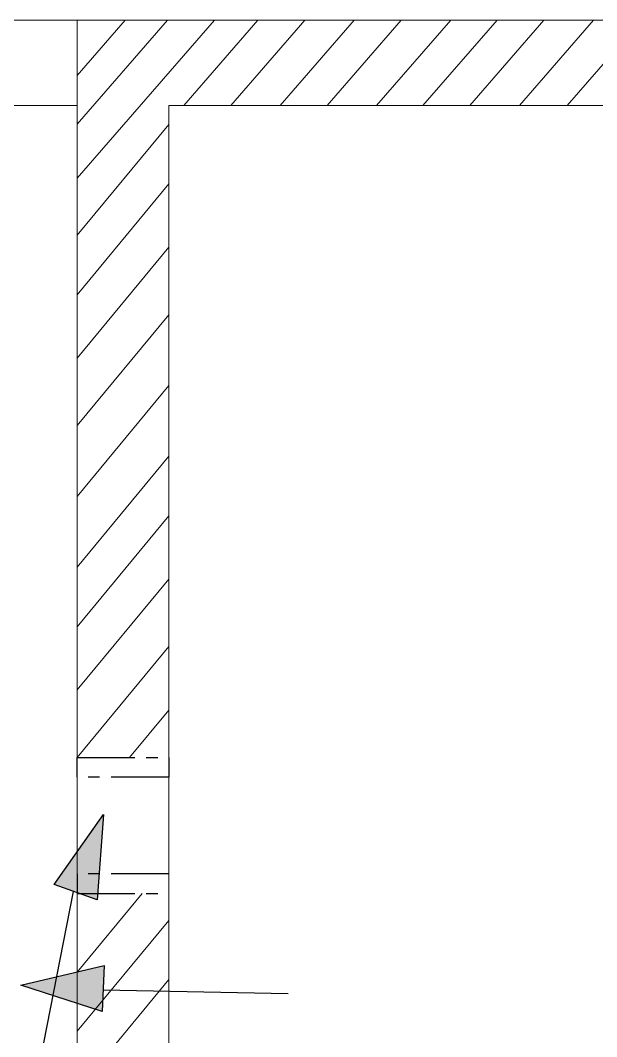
# Paper-space layout 'Plano Corte 1' of a CAD drawing. Header units: millimetres. Extents: x 0 to 420, y 0 to 297.
# Drawn here: x 221.46 to 246.46, y 205.85 to 249.94 of the extents above; entities that cross this region are included whole.
import ezdxf

# ---------------------------------------------------------------- set-up
doc = ezdxf.new("R2010")
doc.units = ezdxf.units.MM
doc.linetypes.add('PHANTOM', pattern=[2.5, 1.25, -0.25, 0.25, -0.25, 0.25, -0.25])
doc.layers.get('0').update_dxf_attribs({"color": 162})
doc.layers.add('MUROS', color=250, linetype='Continuous', lineweight=0)

psp = doc.layouts.new('Plano Corte 1')

# ---------------------------------------------------------------- hatches: boundary and pattern name
at = {"linetype": 'ByBlock', "lineweight": -2, "ltscale": 2}
h = psp.add_hatch(color=256, dxfattribs=at)
h.dxf.hatch_style = 1
h.paths.add_polyline_path([(225.087, 208.933), (221.474, 208.086), (225.004, 206.948)])
at = {"layer": 'MUROS', "linetype": 'ByBlock', "lineweight": -2, "ltscale": 2}
h = psp.add_hatch(color=256, dxfattribs=at)
h.dxf.hatch_style = 1
h.paths.add_polyline_path([(224.791, 211.783), (225.061, 215.484), (222.921, 212.454)])

# ---------------------------------------------------------------- linework, layer by layer
at = {"linetype": 'ByBlock', "lineweight": -2, "ltscale": 2}
for p, q in [((221.474, 208.086), (225.087, 208.933)), ((225.087, 208.933), (225.004, 206.948)), ((225.004, 206.948), (221.474, 208.086)), ((233.076, 207.704), (225.042, 207.868))]:
    psp.add_line(p, q, dxfattribs=at)
at = {"layer": 'MUROS'}
for p, q in [((104.259, 249.937), (226.224, 249.937)), ((223.921, 249.937), (223.921, 162.627)), ((226.224, 249.937), (223.921, 249.937)), ((229.873, 249.937), (223.921, 243.095)), ((227.837, 249.937), (223.921, 245.436)), ((229.873, 249.937), (223.921, 243.095)), ((227.837, 249.937), (223.921, 245.436)), ((226.001, 249.937), (223.921, 247.546)), ((316.149, 249.937), (226.224, 249.937)), ((231.764, 249.937), (228.551, 246.243)), ((233.801, 249.937), (230.588, 246.243)), ((235.945, 249.937), (232.732, 246.243)), ((237.982, 249.937), (234.768, 246.243)), ((240.127, 249.937), (236.914, 246.243)), ((242.137, 249.937), (238.923, 246.243)), ((244.173, 249.937), (240.96, 246.243)), ((246.319, 249.937), (243.106, 246.243)), ((248.393, 249.937), (245.179, 246.243)), ((108.451, 246.243), (223.921, 246.243)), ((227.896, 158.584), (227.896, 246.243)), ((227.896, 246.243), (312.62, 246.243)), ((227.902, 245.422), (223.921, 240.614)), ((227.902, 242.838), (223.921, 238.029)), ((227.902, 240.098), (223.921, 235.29)), ((227.902, 237.166), (223.921, 232.357)), ((227.902, 234.092), (223.921, 229.283)), ((227.902, 231.028), (223.921, 226.22)), ((227.902, 228.444), (223.921, 223.635)), ((227.902, 225.704), (223.921, 220.896)), ((227.902, 222.772), (223.921, 217.963)), ((227.896, 220.013), (226.199, 217.963)), ((226.739, 212.058), (223.921, 208.655)), ((227.902, 210.893), (223.921, 206.085)), ((227.902, 208.326), (223.921, 203.517))]:
    psp.add_line(p, q, dxfattribs=at)
at = {"layer": 'MUROS', "linetype": 'PHANTOM', "lineweight": -2, "ltscale": 2}
for p, q in [((223.921, 217.963), (227.896, 217.963)), ((223.921, 217.103), (223.921, 217.963)), ((227.896, 217.963), (227.896, 217.103)), ((227.896, 217.103), (223.921, 217.103)), ((227.896, 212.916), (223.921, 212.916)), ((223.921, 212.916), (223.921, 212.058)), ((223.921, 212.058), (227.896, 212.058))]:
    psp.add_line(p, q, dxfattribs=at)
at = {"layer": 'MUROS', "linetype": 'ByBlock', "lineweight": -2, "ltscale": 2}
for p, q in [((222.921, 212.454), (225.061, 215.484)), ((225.061, 215.484), (224.791, 211.783)), ((216.167, 173.593), (223.762, 212.152)), ((224.791, 211.783), (222.921, 212.454))]:
    psp.add_line(p, q, dxfattribs=at)

doc.saveas('drawing.dxf')
